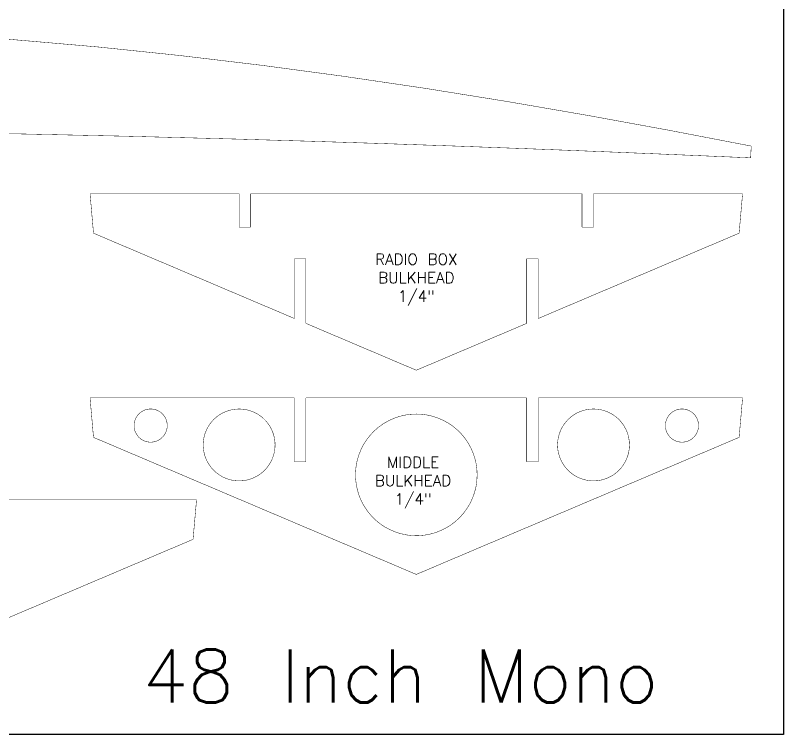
# Model space of a CAD drawing. Extents: x 0.1 to 52.1, y 0.1 to 34.1.
# Drawn here: x 34.76 to 52.13, y 0.09 to 16.35 of the extents above; entities that cross this region are included whole.
import ezdxf
from ezdxf.enums import TextEntityAlignment as Align

# ---------------------------------------------------------------- set-up
doc = ezdxf.new("R2010")
doc.units = 0
doc.header["$MEASUREMENT"] = 0
doc.layers.get('0').update_dxf_attribs({"linetype": 'CONTINUOUS'})
doc.styles.add('_TCW_TXTSTY_1', font='TXT.SHX')

msp = doc.modelspace()

# ---------------------------------------------------------------- linework, layer by layer
at = {"color": 7, "linetype": 'Continuous', "flags": 128}
msp.add_lwpolyline([(0.128614, 34.0921), (52.128614, 34.0921), (52.128614, 0.0921), (0.128614, 0.0921)], close=True, dxfattribs=at)
at = {"color": 7, "linetype": 'Continuous', "const_width": 0.01, "flags": 128}
for points in [[(51.39623, 13.394856), (49.545035, 13.750705), (47.714545, 14.085677), (45.879278, 14.40217), (44.025656, 14.699901), (42.174409, 14.973294), (40.329173, 15.220797), (38.482405, 15.441577), (36.635076, 15.634538), (34.31588, 15.835093), (32.000841, 15.986954), (29.684958, 16.089121), (27.358934, 16.141017), (25.023269, 16.141881)], [(25.023269, 13.765939), (27.522456, 13.758908), (29.988017, 13.740657), (32.422999, 13.71113), (34.869762, 13.669561), (37.319439, 13.616599), (39.756936, 13.553237), (41.376094, 13.505789), (43.004986, 13.45387), (44.643613, 13.397481), (46.271559, 13.33754), (47.271857, 13.298915), (48.249755, 13.259944), (49.250771, 13.218973), (50.294995, 13.17527), (51.382423, 13.128835)], [(51.382423, 13.128835), (51.390155, 13.277817), (51.39623, 13.394856)]]:
    msp.add_lwpolyline(points, dxfattribs=at)
at = {"color": 7, "linetype": 'Continuous', "const_width": 0.01}
for points in [[(39.820979, 12.3174), (36.451456, 12.3174)], [(36.451456, 12.3174), (36.529499, 11.425367)], [(39.820979, 12.3174), (39.820979, 11.5624)], [(40.080979, 11.5624), (40.080979, 12.3174)], [(47.570979, 12.3174), (40.080979, 12.3174)], [(47.570979, 12.3174), (47.570979, 11.5624)], [(47.830979, 11.5624), (47.830979, 12.3174)], [(51.200501, 12.3174), (47.830979, 12.3174)], [(51.122458, 11.425367), (51.200501, 12.3174)], [(39.820979, 11.5624), (40.080979, 11.5624)], [(47.570979, 11.5624), (47.830979, 11.5624)], [(36.529499, 11.425367), (41.070979, 9.497623)], [(46.580979, 9.497623), (51.122458, 11.425367)], [(41.330979, 10.848382), (41.070979, 10.848382)], [(41.070979, 10.848382), (41.070979, 9.497623)], [(41.330979, 9.38726), (41.330979, 10.848382)], [(46.580979, 10.848382), (46.320979, 10.848382)], [(46.320979, 10.848382), (46.320979, 9.38726)], [(46.580979, 9.497623), (46.580979, 10.848382)], [(41.330979, 9.38726), (43.825979, 8.328195)], [(43.825979, 8.328195), (46.320979, 9.38726)], [(36.451456, 7.702589), (36.529499, 6.810556)], [(41.070979, 7.702589), (36.451456, 7.702589)], [(41.070979, 7.702589), (41.070979, 6.260089)], [(41.330979, 6.260089), (41.330979, 7.702589)], [(46.320979, 7.702589), (41.330979, 7.702589)], [(46.320979, 7.702589), (46.320979, 6.260089)], [(46.580979, 6.260089), (46.580979, 7.702589)], [(51.200501, 7.702589), (46.580979, 7.702589)], [(51.122458, 6.810556), (51.200501, 7.702589)], [(36.529499, 6.810556), (43.825979, 3.713384)], [(43.825979, 3.713384), (51.122458, 6.810556)], [(41.070979, 6.260089), (41.330979, 6.260089)], [(46.320979, 6.260089), (46.580979, 6.260089)], [(38.857952, 5.398082), (24.108907, 5.398082)], [(38.779909, 4.50605), (38.857952, 5.398082)], [(31.483429, 1.408878), (38.779909, 4.50605)]]:
    msp.add_lwpolyline(points, dxfattribs=at)
for points in [[(38.195979, 7.077589, 0.414214), (37.820979, 7.452589, 2.414214), (38.195979, 7.077589)], [(40.633479, 6.640089, 0.414214), (39.820979, 7.452589, 2.414214), (40.633479, 6.640089)], [(45.200979, 5.963384, 0.414214), (43.825979, 7.338384, 2.414214), (45.200979, 5.963384)], [(48.643479, 6.640089, 0.414214), (47.830979, 7.452589, 2.414214), (48.643479, 6.640089)], [(50.205979, 7.077589, 0.414214), (49.830979, 7.452589, 2.414214), (50.205979, 7.077589)]]:
    msp.add_lwpolyline(points, format="xyb", close=True, dxfattribs=at)

# ---------------------------------------------------------------- texts
at = {"color": 7, "linetype": 'Continuous', "style": '_TCW_TXTSTY_1'}
msp.add_text('48 Inch Mono', height=1.2, dxfattribs=at).set_placement((37.640205, 2.015617), align=Align.TOP_LEFT)
at = {"color": 7, "char_height": 0.25, "attachment_point": 2, "style": '_TCW_TXTSTY_1'}
for s, insert, width in [('{RADIO BOX\\PBULKHEAD\\P1/4"}', (43.825979, 10.960595), 2.166667), ('{MIDDLE\\PBULKHEAD\\P1/4"}', (43.752791, 6.3742), 2)]:
    msp.add_mtext(s, dxfattribs=dict(at, insert=insert, width=width))

doc.saveas('drawing.dxf')
